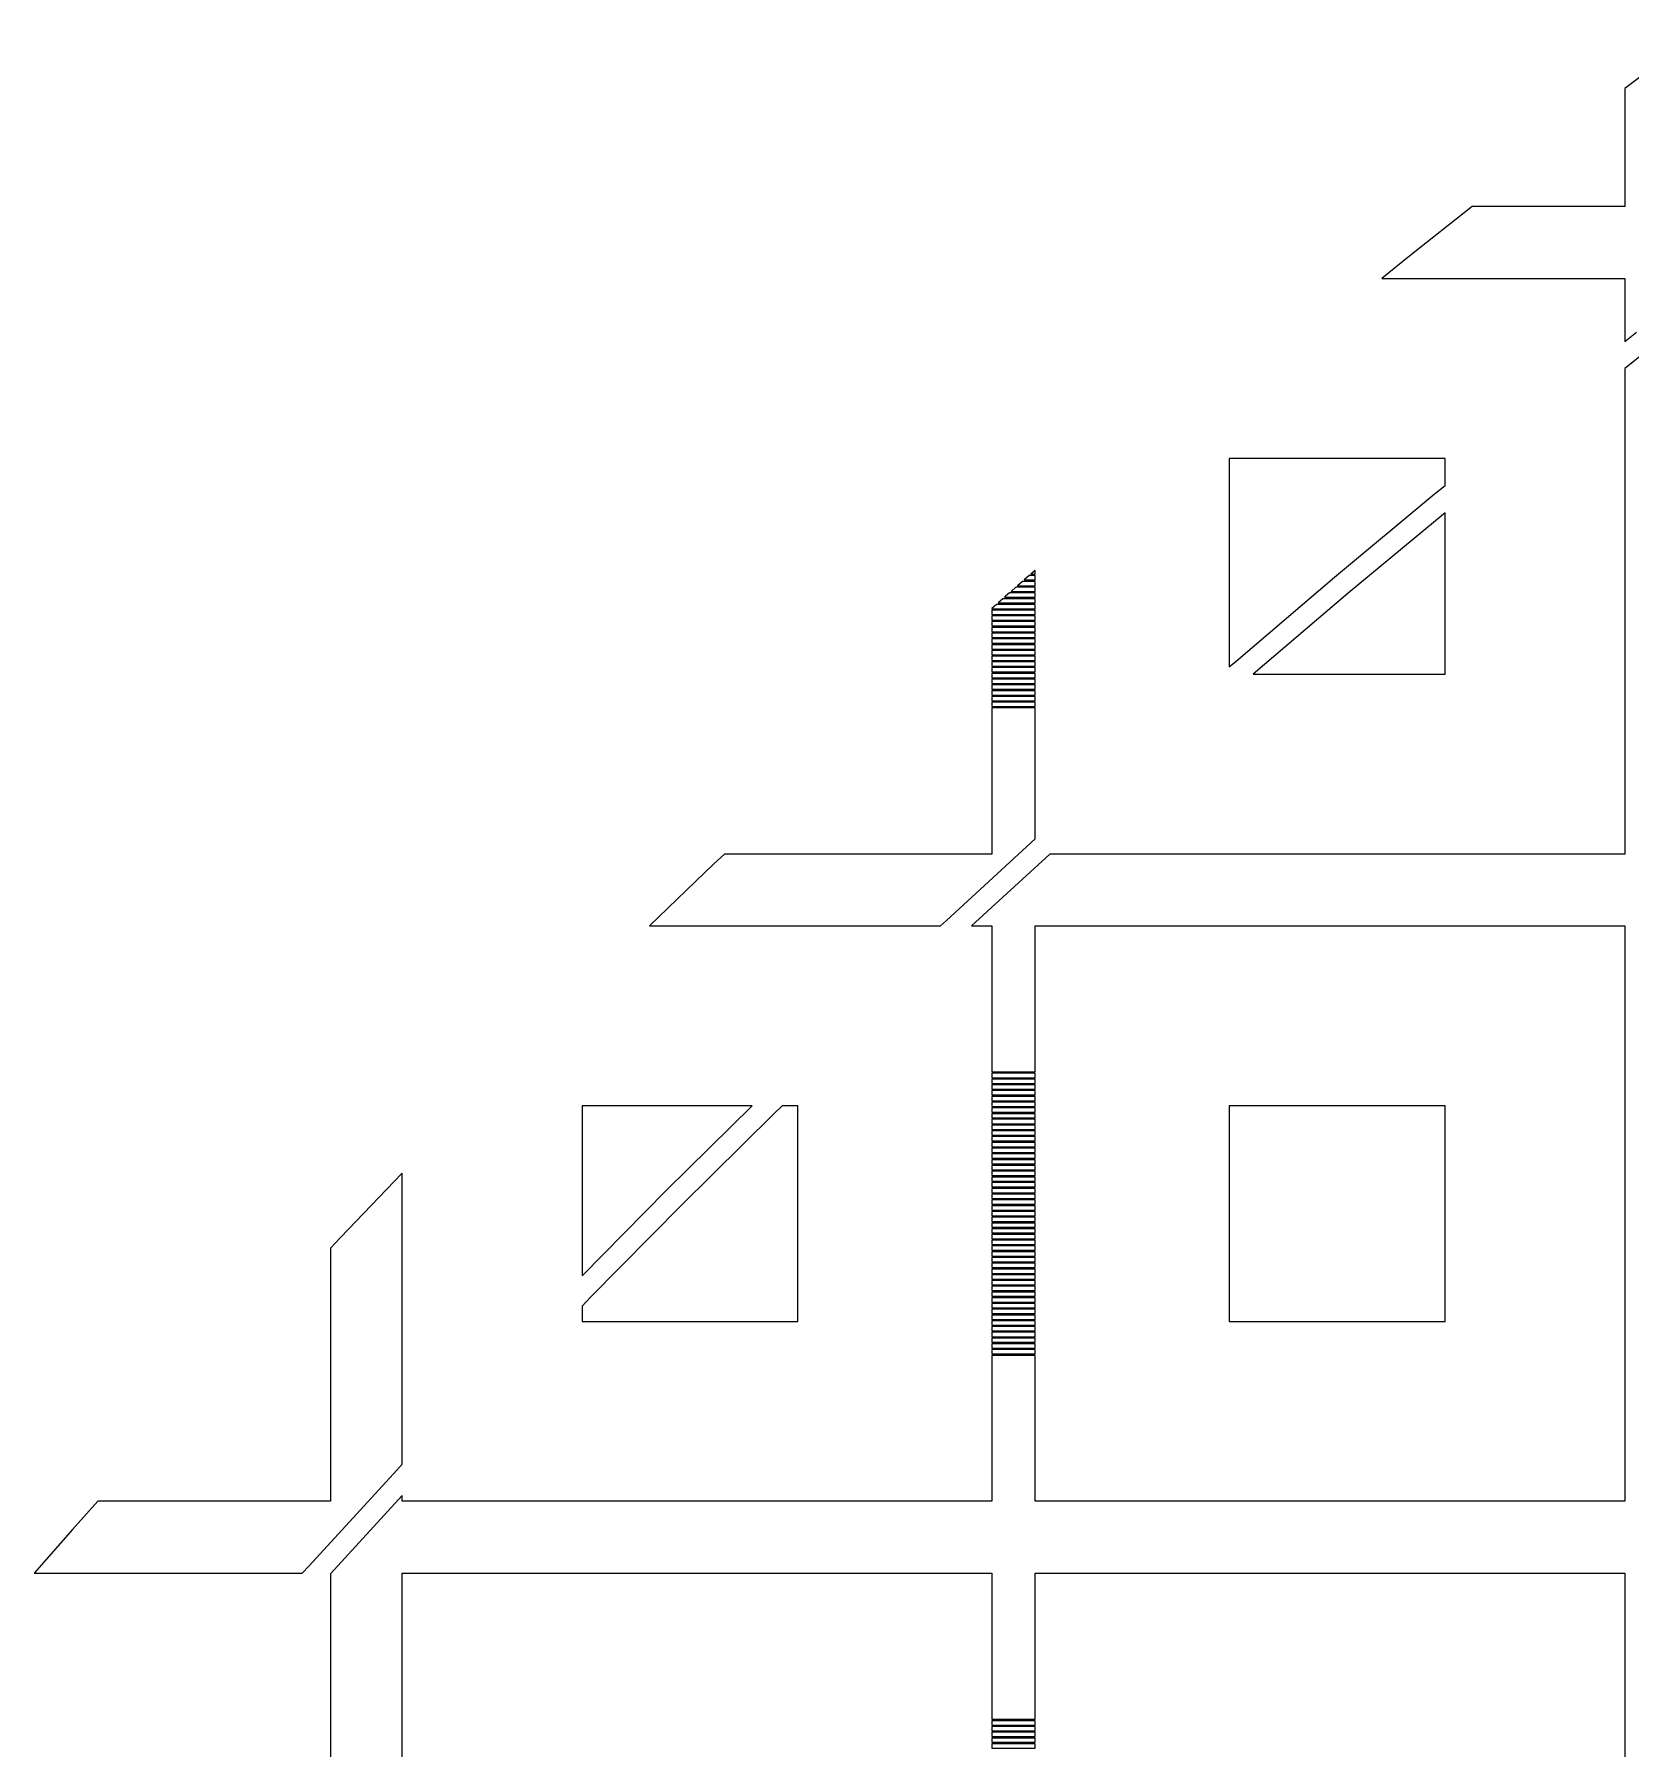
# Model space of a CAD drawing. Extents: x 40 to 187, y -3 to 150.
# Drawn here: x 52.86 to 64.21, y 122.74 to 134.93 of the extents above; entities that cross this region are included whole.
import ezdxf

# ---------------------------------------------------------------- set-up
doc = ezdxf.new("R2010")
doc.units = 0

msp = doc.modelspace()

# ---------------------------------------------------------------- linework, layer by layer
for p, q in [((64.6794, 134.93), (64.1681, 134.545)), ((64.1681, 134.545), (64.1681, 133.705)), ((63.0836, 133.705), (62.6391, 133.354)), ((64.1681, 133.705), (63.0836, 133.705)), ((62.6391, 133.354), (62.4417, 133.194)), ((62.4417, 133.194), (64.1681, 133.194)), ((64.1681, 133.194), (64.1681, 132.746)), ((64.1681, 132.746), (64.2523, 132.812)), ((64.3446, 132.694), (64.1681, 132.555)), ((64.1681, 132.555), (64.1681, 129.103)), ((62.8899, 131.915), (61.356, 131.915)), ((61.356, 131.915), (61.356, 130.433)), ((62.8899, 131.723), (62.8899, 131.915)), ((62.1051, 131.072), (62.8137, 131.661)), ((62.8137, 131.661), (62.8899, 131.723)), ((62.8899, 131.529), (62.2017, 130.957)), ((62.8899, 130.381), (62.8899, 131.529)), ((59.8862, 131.041), (59.851, 131.01)), ((59.9755, 131.041), (59.8862, 131.041)), ((59.933, 131.082), (59.8979, 131.051)), ((59.8979, 131.051), (59.9755, 131.051)), ((59.9755, 131.082), (59.933, 131.082)), ((59.9755, 131.119), (59.9447, 131.092)), ((59.9447, 131.092), (59.9755, 131.092)), ((59.9755, 131.092), (59.9755, 131.119)), ((59.9755, 131.051), (59.9755, 131.082)), ((59.9755, 131.01), (59.9755, 131.041)), ((61.4039, 130.475), (62.1051, 131.072)), ((59.7462, 130.918), (59.7119, 130.888)), ((59.9755, 130.918), (59.7462, 130.918)), ((59.766, 130.936), (59.7576, 130.929)), ((59.7576, 130.929), (59.9755, 130.929)), ((59.7925, 130.959), (59.766, 130.936)), ((59.9755, 130.959), (59.7925, 130.959)), ((59.8393, 131), (59.8042, 130.969)), ((59.8042, 130.969), (59.9755, 130.969)), ((59.9755, 131), (59.8393, 131)), ((59.851, 131.01), (59.9755, 131.01)), ((59.9755, 130.969), (59.9755, 131)), ((59.9755, 130.929), (59.9755, 130.959)), ((59.9755, 130.888), (59.9755, 130.918)), ((62.2017, 130.957), (61.5258, 130.381)), ((59.7005, 130.877), (59.6687, 130.849)), ((59.6687, 130.849), (59.6687, 130.847)), ((59.6687, 130.847), (59.9755, 130.847)), ((59.9755, 130.837), (59.6687, 130.837)), ((59.6687, 130.837), (59.6687, 130.806)), ((59.6687, 130.806), (59.9755, 130.806)), ((59.9755, 130.796), (59.6687, 130.796)), ((59.6687, 130.796), (59.6687, 130.765)), ((59.9755, 130.877), (59.7005, 130.877)), ((59.7119, 130.888), (59.9755, 130.888)), ((59.9755, 130.847), (59.9755, 130.877)), ((59.9755, 130.806), (59.9755, 130.837)), ((59.9755, 130.765), (59.9755, 130.796)), ((59.6687, 130.765), (59.9755, 130.765)), ((59.9755, 130.755), (59.6687, 130.755)), ((59.6687, 130.755), (59.6687, 130.724)), ((59.6687, 130.724), (59.9755, 130.724)), ((59.9755, 130.714), (59.6687, 130.714)), ((59.6687, 130.714), (59.6687, 130.683)), ((59.6687, 130.683), (59.9755, 130.683)), ((59.9755, 130.673), (59.6687, 130.673)), ((59.6687, 130.673), (59.6687, 130.642)), ((59.9755, 130.724), (59.9755, 130.755)), ((59.9755, 130.683), (59.9755, 130.714)), ((59.9755, 130.642), (59.9755, 130.673)), ((59.6687, 130.642), (59.9755, 130.642)), ((59.9755, 130.632), (59.6687, 130.632)), ((59.6687, 130.632), (59.6687, 130.601)), ((59.6687, 130.601), (59.9755, 130.601)), ((59.9755, 130.591), (59.6687, 130.591)), ((59.6687, 130.591), (59.6687, 130.56)), ((59.6687, 130.56), (59.9755, 130.56)), ((59.9755, 130.55), (59.6687, 130.55)), ((59.6687, 130.55), (59.6687, 130.52)), ((59.9755, 130.601), (59.9755, 130.632)), ((59.9755, 130.56), (59.9755, 130.591)), ((59.9755, 130.52), (59.9755, 130.55)), ((59.6687, 130.52), (59.9755, 130.52)), ((59.9755, 130.509), (59.6687, 130.509)), ((59.6687, 130.509), (59.6687, 130.479)), ((59.6687, 130.479), (59.9755, 130.479)), ((59.9755, 130.468), (59.6687, 130.468)), ((59.6687, 130.468), (59.6687, 130.438)), ((59.6687, 130.438), (59.9755, 130.438)), ((59.9755, 130.428), (59.6687, 130.428)), ((59.6687, 130.428), (59.6687, 130.397)), ((59.9755, 130.479), (59.9755, 130.509)), ((59.9755, 130.438), (59.9755, 130.468)), ((59.9755, 130.397), (59.9755, 130.428)), ((61.356, 130.433), (61.4039, 130.475)), ((59.6687, 130.397), (59.9755, 130.397)), ((59.9755, 130.387), (59.6687, 130.387)), ((59.6687, 130.387), (59.6687, 130.356)), ((59.6687, 130.356), (59.9755, 130.356)), ((59.9755, 130.346), (59.6687, 130.346)), ((59.6687, 130.346), (59.6687, 130.315)), ((59.6687, 130.315), (59.9755, 130.315)), ((59.9755, 130.305), (59.6687, 130.305)), ((59.6687, 130.305), (59.6687, 130.274)), ((59.9755, 130.356), (59.9755, 130.387)), ((59.9755, 130.315), (59.9755, 130.346)), ((59.9755, 130.274), (59.9755, 130.305)), ((61.5258, 130.381), (62.8899, 130.381)), ((59.6687, 130.274), (59.9755, 130.274)), ((59.9755, 130.264), (59.6687, 130.264)), ((59.6687, 130.264), (59.6687, 130.233)), ((59.6687, 130.233), (59.9755, 130.233)), ((59.9755, 130.223), (59.6687, 130.223)), ((59.6687, 130.223), (59.6687, 130.192)), ((59.6687, 130.192), (59.9755, 130.192)), ((59.9755, 130.182), (59.6687, 130.182)), ((59.6687, 130.182), (59.6687, 130.151)), ((59.9755, 130.233), (59.9755, 130.264)), ((59.9755, 130.192), (59.9755, 130.223)), ((59.9755, 130.151), (59.9755, 130.182)), ((59.6687, 130.151), (59.9755, 130.151)), ((59.9755, 130.141), (59.6687, 130.141)), ((59.6687, 130.141), (59.6687, 129.103)), ((59.9755, 129.21), (59.9755, 130.141)), ((59.3447, 128.631), (59.9755, 129.21)), ((57.7666, 129.103), (57.6909, 129.032)), ((59.6687, 129.103), (57.7666, 129.103)), ((60.081, 129.103), (59.5238, 128.592)), ((64.1681, 129.103), (60.081, 129.103)), ((57.6909, 129.032), (57.2343, 128.592)), ((57.2343, 128.592), (59.3029, 128.592)), ((59.3029, 128.592), (59.3447, 128.631)), ((59.5238, 128.592), (59.6687, 128.592)), ((59.6687, 128.592), (59.6687, 127.554)), ((59.9755, 127.554), (59.9755, 128.592)), ((59.9755, 128.592), (64.1681, 128.592)), ((64.1681, 128.592), (64.1681, 124.502)), ((59.6687, 127.554), (59.9755, 127.554)), ((59.9755, 127.544), (59.6687, 127.544)), ((59.6687, 127.544), (59.6687, 127.513)), ((59.6687, 127.513), (59.9755, 127.513)), ((59.9755, 127.503), (59.6687, 127.503)), ((59.6687, 127.503), (59.6687, 127.472)), ((59.9755, 127.513), (59.9755, 127.544)), ((59.9755, 127.472), (59.9755, 127.503)), ((59.6687, 127.472), (59.9755, 127.472)), ((59.9755, 127.462), (59.6687, 127.462)), ((59.6687, 127.462), (59.6687, 127.431)), ((59.6687, 127.431), (59.9755, 127.431)), ((59.9755, 127.421), (59.6687, 127.421)), ((59.6687, 127.421), (59.6687, 127.39)), ((59.6687, 127.39), (59.9755, 127.39)), ((59.9755, 127.38), (59.6687, 127.38)), ((59.6687, 127.38), (59.6687, 127.349)), ((59.9755, 127.431), (59.9755, 127.462)), ((59.9755, 127.39), (59.9755, 127.421)), ((59.9755, 127.349), (59.9755, 127.38)), ((57.9626, 127.314), (56.7543, 127.314)), ((56.7543, 127.314), (56.7543, 126.105)), ((57.3548, 126.713), (57.9626, 127.314)), ((58.115, 127.253), (57.4608, 126.607)), ((58.1776, 127.314), (58.115, 127.253)), ((58.2882, 127.314), (58.1776, 127.314)), ((58.2882, 125.78), (58.2882, 127.314)), ((59.6687, 127.349), (59.9755, 127.349)), ((59.9755, 127.339), (59.6687, 127.339)), ((59.6687, 127.339), (59.6687, 127.309)), ((59.6687, 127.309), (59.9755, 127.309)), ((59.9755, 127.298), (59.6687, 127.298)), ((59.6687, 127.298), (59.6687, 127.268)), ((59.6687, 127.268), (59.9755, 127.268)), ((59.9755, 127.257), (59.6687, 127.257)), ((59.6687, 127.257), (59.6687, 127.227)), ((59.9755, 127.309), (59.9755, 127.339)), ((59.9755, 127.268), (59.9755, 127.298)), ((59.9755, 127.227), (59.9755, 127.257)), ((62.8899, 127.314), (61.356, 127.314)), ((61.356, 127.314), (61.356, 125.78)), ((62.8899, 125.78), (62.8899, 127.314)), ((59.6687, 127.227), (59.9755, 127.227)), ((59.9755, 127.217), (59.6687, 127.217)), ((59.6687, 127.217), (59.6687, 127.186)), ((59.6687, 127.186), (59.9755, 127.186)), ((59.9755, 127.176), (59.6687, 127.176)), ((59.6687, 127.176), (59.6687, 127.145)), ((59.6687, 127.145), (59.9755, 127.145)), ((59.9755, 127.135), (59.6687, 127.135)), ((59.6687, 127.135), (59.6687, 127.104)), ((59.9755, 127.186), (59.9755, 127.217)), ((59.9755, 127.145), (59.9755, 127.176)), ((59.9755, 127.104), (59.9755, 127.135)), ((59.6687, 127.104), (59.9755, 127.104)), ((59.9755, 127.094), (59.6687, 127.094)), ((59.6687, 127.094), (59.6687, 127.063)), ((59.6687, 127.063), (59.9755, 127.063)), ((59.9755, 127.053), (59.6687, 127.053)), ((59.6687, 127.053), (59.6687, 127.022)), ((59.6687, 127.022), (59.9755, 127.022)), ((59.9755, 127.012), (59.6687, 127.012)), ((59.6687, 127.012), (59.6687, 126.981)), ((59.9755, 127.063), (59.9755, 127.094)), ((59.9755, 127.022), (59.9755, 127.053)), ((59.9755, 126.981), (59.9755, 127.012)), ((59.6687, 126.981), (59.9755, 126.981)), ((59.9755, 126.971), (59.6687, 126.971)), ((59.6687, 126.971), (59.6687, 126.94)), ((59.6687, 126.94), (59.9755, 126.94)), ((59.9755, 126.93), (59.6687, 126.93)), ((59.6687, 126.93), (59.6687, 126.9)), ((59.6687, 126.9), (59.9755, 126.9)), ((59.9755, 126.889), (59.6687, 126.889)), ((59.6687, 126.889), (59.6687, 126.859)), ((59.9755, 126.94), (59.9755, 126.971)), ((59.9755, 126.9), (59.9755, 126.93)), ((59.9755, 126.859), (59.9755, 126.889)), ((55.476, 126.834), (55.0359, 126.377)), ((55.476, 124.765), (55.476, 126.834)), ((59.6687, 126.859), (59.9755, 126.859)), ((59.9755, 126.848), (59.6687, 126.848)), ((59.6687, 126.848), (59.6687, 126.818)), ((59.6687, 126.818), (59.9755, 126.818)), ((59.9755, 126.807), (59.6687, 126.807)), ((59.6687, 126.807), (59.6687, 126.777)), ((59.6687, 126.777), (59.9755, 126.777)), ((59.9755, 126.767), (59.6687, 126.767)), ((59.6687, 126.767), (59.6687, 126.736)), ((59.9755, 126.818), (59.9755, 126.848)), ((59.9755, 126.777), (59.9755, 126.807)), ((59.9755, 126.736), (59.9755, 126.767)), ((56.7543, 126.105), (57.3548, 126.713)), ((59.6687, 126.736), (59.9755, 126.736)), ((59.9755, 126.726), (59.6687, 126.726)), ((59.6687, 126.726), (59.6687, 126.695)), ((59.6687, 126.695), (59.9755, 126.695)), ((59.9755, 126.685), (59.6687, 126.685)), ((59.6687, 126.685), (59.6687, 126.654)), ((59.6687, 126.654), (59.9755, 126.654)), ((59.9755, 126.644), (59.6687, 126.644)), ((59.6687, 126.644), (59.6687, 126.613)), ((59.9755, 126.695), (59.9755, 126.726)), ((59.9755, 126.654), (59.9755, 126.685)), ((59.9755, 126.613), (59.9755, 126.644)), ((57.4608, 126.607), (56.8147, 125.953)), ((59.6687, 126.613), (59.9755, 126.613)), ((59.9755, 126.603), (59.6687, 126.603)), ((59.6687, 126.603), (59.6687, 126.572)), ((59.6687, 126.572), (59.9755, 126.572)), ((59.9755, 126.562), (59.6687, 126.562)), ((59.6687, 126.562), (59.6687, 126.531)), ((59.6687, 126.531), (59.9755, 126.531)), ((59.9755, 126.521), (59.6687, 126.521)), ((59.6687, 126.521), (59.6687, 126.491)), ((59.9755, 126.572), (59.9755, 126.603)), ((59.9755, 126.531), (59.9755, 126.562)), ((59.9755, 126.491), (59.9755, 126.521)), ((59.6687, 126.491), (59.9755, 126.491)), ((59.9755, 126.48), (59.6687, 126.48)), ((59.6687, 126.48), (59.6687, 126.45)), ((59.6687, 126.45), (59.9755, 126.45)), ((59.9755, 126.439), (59.6687, 126.439)), ((59.6687, 126.439), (59.6687, 126.409)), ((59.6687, 126.409), (59.9755, 126.409)), ((59.9755, 126.398), (59.6687, 126.398)), ((59.6687, 126.398), (59.6687, 126.368)), ((59.9755, 126.45), (59.9755, 126.48)), ((59.9755, 126.409), (59.9755, 126.439)), ((59.9755, 126.368), (59.9755, 126.398)), ((55.0359, 126.377), (54.9647, 126.301)), ((54.9647, 126.301), (54.9647, 124.502)), ((59.6687, 126.368), (59.9755, 126.368)), ((59.9755, 126.358), (59.6687, 126.358)), ((59.6687, 126.358), (59.6687, 126.327)), ((59.6687, 126.327), (59.9755, 126.327)), ((59.9755, 126.317), (59.6687, 126.317)), ((59.6687, 126.317), (59.6687, 126.286)), ((59.6687, 126.286), (59.9755, 126.286)), ((59.9755, 126.276), (59.6687, 126.276)), ((59.6687, 126.276), (59.6687, 126.245)), ((59.9755, 126.327), (59.9755, 126.358)), ((59.9755, 126.286), (59.9755, 126.317)), ((59.9755, 126.245), (59.9755, 126.276)), ((59.6687, 126.245), (59.9755, 126.245)), ((59.9755, 126.235), (59.6687, 126.235)), ((59.6687, 126.235), (59.6687, 126.204)), ((59.6687, 126.204), (59.9755, 126.204)), ((59.9755, 126.194), (59.6687, 126.194)), ((59.6687, 126.194), (59.6687, 126.163)), ((59.6687, 126.163), (59.9755, 126.163)), ((59.9755, 126.153), (59.6687, 126.153)), ((59.6687, 126.153), (59.6687, 126.122)), ((59.9755, 126.204), (59.9755, 126.235)), ((59.9755, 126.163), (59.9755, 126.194)), ((59.9755, 126.122), (59.9755, 126.153)), ((59.6687, 126.122), (59.9755, 126.122)), ((59.9755, 126.112), (59.6687, 126.112)), ((59.6687, 126.112), (59.6687, 126.081)), ((59.6687, 126.081), (59.9755, 126.081)), ((59.9755, 126.071), (59.6687, 126.071)), ((59.6687, 126.071), (59.6687, 126.041)), ((59.6687, 126.041), (59.9755, 126.041)), ((59.9755, 126.03), (59.6687, 126.03)), ((59.6687, 126.03), (59.6687, 126)), ((59.9755, 126.081), (59.9755, 126.112)), ((59.9755, 126.041), (59.9755, 126.071)), ((59.9755, 126), (59.9755, 126.03)), ((56.8147, 125.953), (56.7543, 125.89)), ((59.6687, 126), (59.9755, 126)), ((59.9755, 125.989), (59.6687, 125.989)), ((59.6687, 125.989), (59.6687, 125.959)), ((59.6687, 125.959), (59.9755, 125.959)), ((59.9755, 125.949), (59.6687, 125.949)), ((59.6687, 125.949), (59.6687, 125.918)), ((59.6687, 125.918), (59.9755, 125.918)), ((59.9755, 125.908), (59.6687, 125.908)), ((59.6687, 125.908), (59.6687, 125.877)), ((59.9755, 125.959), (59.9755, 125.989)), ((59.9755, 125.918), (59.9755, 125.949)), ((59.9755, 125.877), (59.9755, 125.908)), ((56.7543, 125.89), (56.7543, 125.78)), ((56.7543, 125.78), (58.2882, 125.78)), ((59.6687, 125.877), (59.9755, 125.877)), ((59.9755, 125.867), (59.6687, 125.867)), ((59.6687, 125.867), (59.6687, 125.836)), ((59.6687, 125.836), (59.9755, 125.836)), ((59.9755, 125.826), (59.6687, 125.826)), ((59.6687, 125.826), (59.6687, 125.795)), ((59.6687, 125.795), (59.9755, 125.795)), ((59.9755, 125.785), (59.6687, 125.785)), ((59.6687, 125.785), (59.6687, 125.754)), ((59.9755, 125.836), (59.9755, 125.867)), ((59.9755, 125.795), (59.9755, 125.826)), ((59.9755, 125.754), (59.9755, 125.785)), ((61.356, 125.78), (62.8899, 125.78)), ((59.6687, 125.754), (59.9755, 125.754)), ((59.9755, 125.744), (59.6687, 125.744)), ((59.6687, 125.744), (59.6687, 125.713)), ((59.6687, 125.713), (59.9755, 125.713)), ((59.9755, 125.703), (59.6687, 125.703)), ((59.6687, 125.703), (59.6687, 125.672)), ((59.6687, 125.672), (59.9755, 125.672)), ((59.9755, 125.662), (59.6687, 125.662)), ((59.6687, 125.662), (59.6687, 125.632)), ((59.9755, 125.713), (59.9755, 125.744)), ((59.9755, 125.672), (59.9755, 125.703)), ((59.9755, 125.632), (59.9755, 125.662)), ((59.6687, 125.632), (59.9755, 125.632)), ((59.9755, 125.621), (59.6687, 125.621)), ((59.6687, 125.621), (59.6687, 125.591)), ((59.6687, 125.591), (59.9755, 125.591)), ((59.9755, 125.58), (59.6687, 125.58)), ((59.6687, 125.58), (59.6687, 125.55)), ((59.6687, 125.55), (59.9755, 125.55)), ((59.9755, 125.539), (59.6687, 125.539)), ((59.6687, 125.539), (59.6687, 124.502)), ((59.9755, 125.591), (59.9755, 125.621)), ((59.9755, 125.55), (59.9755, 125.58)), ((59.9755, 124.502), (59.9755, 125.539)), ((54.8139, 124.044), (55.4368, 124.723)), ((55.4368, 124.723), (55.476, 124.765)), ((53.3105, 124.502), (53.1319, 124.302)), ((54.9647, 124.502), (53.3105, 124.502)), ((55.476, 124.544), (54.9647, 123.987)), ((55.476, 124.502), (55.476, 124.544)), ((59.6687, 124.502), (55.476, 124.502)), ((64.1681, 124.502), (59.9755, 124.502)), ((53.1319, 124.302), (52.8596, 123.99)), ((52.8596, 123.99), (54.7653, 123.99)), ((54.7653, 123.99), (54.8139, 124.044)), ((54.9647, 123.987), (54.9647, 119.9)), ((55.476, 119.9), (55.476, 123.99)), ((55.476, 123.99), (59.6687, 123.99)), ((59.6687, 123.99), (59.6687, 122.952)), ((59.9755, 122.952), (59.9755, 123.99)), ((59.9755, 123.99), (64.1681, 123.99)), ((64.1681, 123.99), (64.1681, 119.9)), ((59.6687, 122.952), (59.9755, 122.952)), ((59.9755, 122.942), (59.6687, 122.942)), ((59.6687, 122.942), (59.6687, 122.911)), ((59.6687, 122.911), (59.9755, 122.911)), ((59.9755, 122.901), (59.6687, 122.901)), ((59.6687, 122.901), (59.6687, 122.87)), ((59.6687, 122.87), (59.9755, 122.87)), ((59.9755, 122.86), (59.6687, 122.86)), ((59.6687, 122.86), (59.6687, 122.83)), ((59.9755, 122.911), (59.9755, 122.942)), ((59.9755, 122.87), (59.9755, 122.901)), ((59.9755, 122.83), (59.9755, 122.86)), ((59.6687, 122.83), (59.9755, 122.83)), ((59.9755, 122.819), (59.6687, 122.819)), ((59.6687, 122.819), (59.6687, 122.789)), ((59.6687, 122.789), (59.9755, 122.789)), ((59.9755, 122.778), (59.6687, 122.778)), ((59.6687, 122.778), (59.6687, 122.748)), ((59.6687, 122.748), (59.9755, 122.748)), ((59.9755, 122.789), (59.9755, 122.819)), ((59.9755, 122.748), (59.9755, 122.778))]:
    msp.add_line(p, q)

doc.saveas('drawing.dxf')
